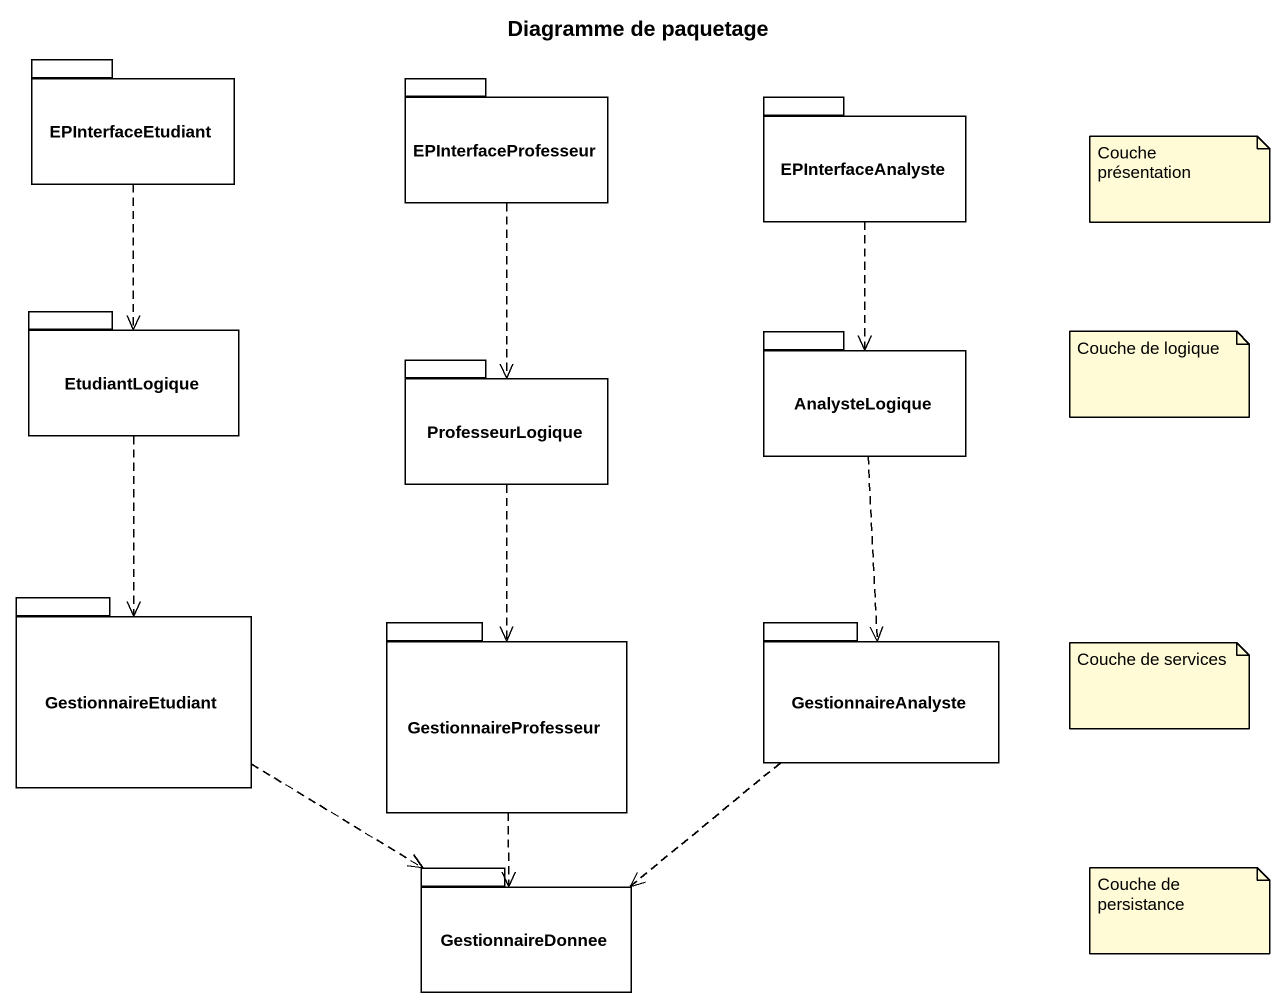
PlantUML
@startuml
title Diagramme de paquetage
package EPInterfaceEtudiant {
}
package EPInterfaceProfesseur {
}
package EPInterfaceAnalyste {
}
package EtudiantLogique {
}
package AnalysteLogique {
}
package ProfesseurLogique {
}
package GestionnaireEtudiant {
}
package GestionnaireProfesseur {
}
package GestionnaireAnalyste {
}
package GestionnaireDonnee {
}
EPInterfaceEtudiant ..> EtudiantLogique
EPInterfaceProfesseur ..> ProfesseurLogique
EPInterfaceAnalyste ..> AnalysteLogique
EtudiantLogique ..> GestionnaireEtudiant
AnalysteLogique ..> GestionnaireAnalyste
ProfesseurLogique ..> GestionnaireProfesseur
GestionnaireEtudiant ..> GestionnaireDonnee
GestionnaireProfesseur ..> GestionnaireDonnee
GestionnaireAnalyste ..> GestionnaireDonnee
note as N1
  Couche présentation
end note
note as N2
  Couche de logique
end note
note as N3
  Couche de services
end note
note as N4
  Couche de persistance
end note
@enduml
